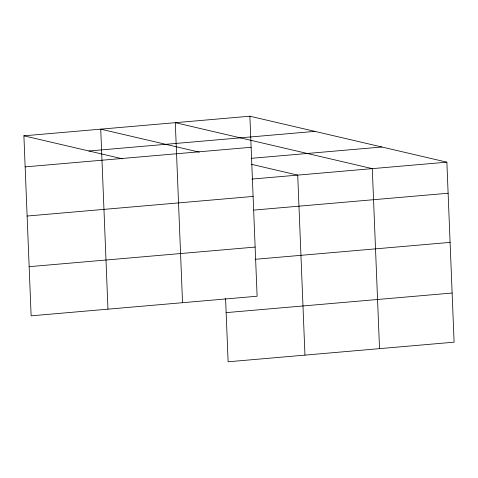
<?xml version="1.0" encoding="UTF-8"?>
<svg xmlns="http://www.w3.org/2000/svg" width="478" height="478" viewBox="0 0 478 478"><rect width="100%" height="100%" fill="white"/><g stroke="black" fill="none" stroke-linecap="round" stroke-linejoin="round"><path stroke-width="0.72" d="M249.88 116.214L257.11 296.229L31.13 315.833L23.9 135.824L249.88 116.214L446.87 162.167L454.1 342.176L228.12 361.786L225.58 298.481M88.908 150.988L314.888 131.378M25.149 166.888L251.129 147.284M251.177 158.343L381.862 147.003M251.918 179.083L446.87 162.167M27.121 216.038L253.101 196.434M253.908 210.087L448.119 193.237M29.158 266.682L255.133 247.078M255.144 259.303L450.091 242.388M226.148 312.63L452.128 293.026M199.23 152.129L100.733 129.156L107.962 309.164M251.494 164.324L297.722 175.109L304.952 355.118M23.9 135.824L122.398 158.798M379.526 348.647L372.296 168.638L175.306 122.685L182.536 302.699"/></g></svg>
